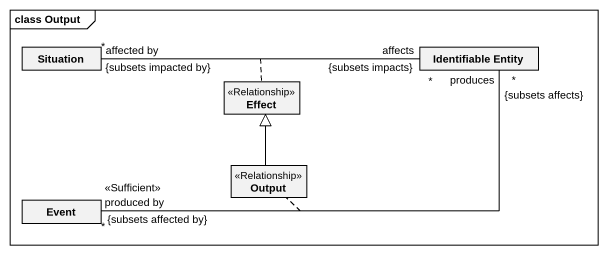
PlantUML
@startuml
mainframe class Output
hide circle
hide empty members
class Situation
class "Identifiable Entity" as Identifiable_Entity
class Effect <<Relationship>>
class Event
class Output <<Relationship>>
Situation "affected by\n*\n{subsets impacted by}" -right- "affects\n*\n{subsets impacts}" Identifiable_Entity
(Situation, Identifiable_Entity) .. Effect
Event "produced by\n<<Sufficient>>\n*\n{subsets affected by}" -right- "produces\n*\n{subsets affects}" Identifiable_Entity
(Event, Identifiable_Entity) .. Output
Output -up-|> Effect
@enduml
